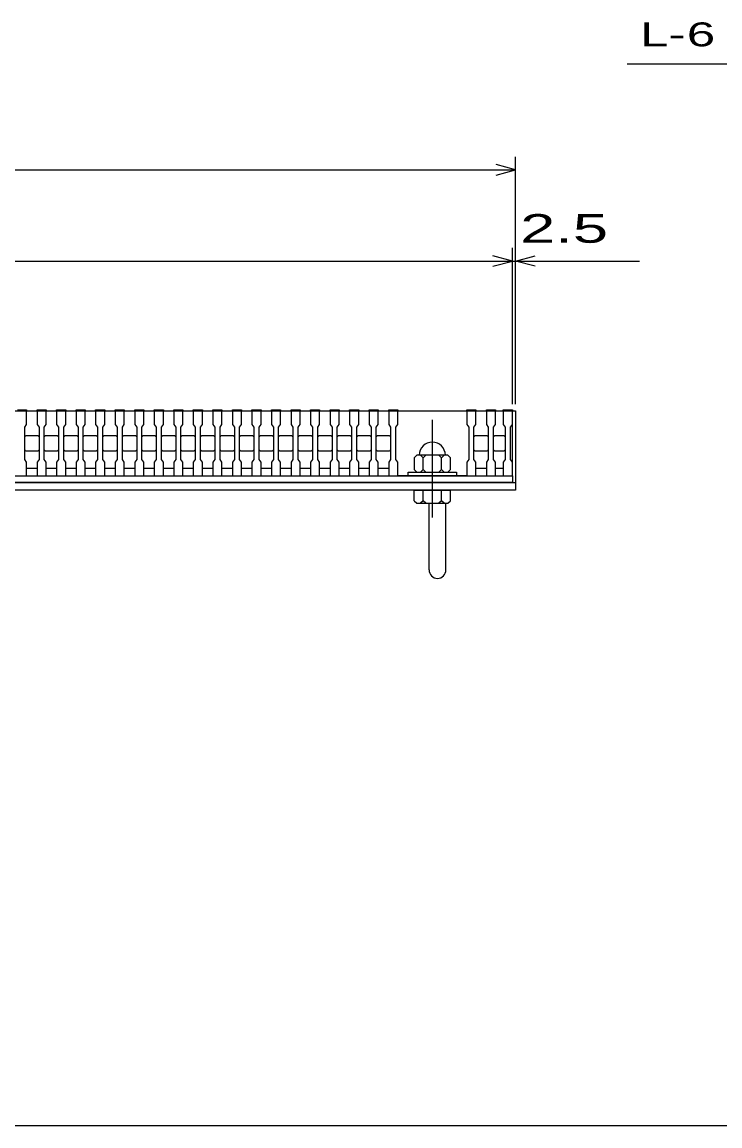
# Model space of a CAD drawing. Units: millimetres, scale not verified. Extents: x -1820 to 1731, y -1282 to 1054.
# Drawn here: x -730 to -194, y -1146 to -299 of the extents above; entities that cross this region are included whole.
import ezdxf
from ezdxf.enums import TextEntityAlignment as Align

# ---------------------------------------------------------------- set-up
doc = ezdxf.new("R2010")
doc.units = ezdxf.units.MM
doc.header["$LTSCALE"] = 10
doc.linetypes.add('CHAIN', pattern=[18.5, 12, -1.5, 3.5, -1.5])
for name, color, linetype, lineweight in [('0_2', 150, 'Continuous', 25), ('16', 3, 'Continuous', 25), ('19', 6, 'Continuous', 25), ('22', 4, 'Continuous', 25)]:
    doc.layers.add(name, color=color, linetype=linetype, lineweight=lineweight)
doc.styles.add('ベクトル', font='')
doc.styles.get('ベクトル').set_extended_font_data('ベクトル')

msp = doc.modelspace()

# ---------------------------------------------------------------- linework, layer by layer
at = {"layer": '0_2'}
msp.add_line((1731, -1146.5), (-1729, -1146.5), dxfattribs=at)
at = {"layer": '16'}
for p, q in [((-1348, -597.5), (-353, -597.5)), ((-733, -596.8), (-726, -596.8)), ((-726, -597.5), (-733, -597.5)), ((-726, -596.8), (-726, -597.5)), ((-726, -608), (-726, -597.5)), ((-718, -597.5), (-718, -596.8)), ((-718, -596.8), (-711, -596.8)), ((-718, -597.5), (-718, -608)), ((-711, -597.5), (-718, -597.5)), ((-711, -596.8), (-711, -597.5)), ((-711, -608), (-711, -597.5)), ((-703, -597.5), (-703, -596.8)), ((-703, -596.8), (-696, -596.8)), ((-703, -597.5), (-703, -608)), ((-696, -597.5), (-703, -597.5)), ((-696, -596.8), (-696, -597.5)), ((-696, -608), (-696, -597.5)), ((-688, -597.5), (-688, -596.8)), ((-688, -596.8), (-681, -596.8)), ((-688, -597.5), (-688, -608)), ((-681, -597.5), (-688, -597.5)), ((-681, -596.8), (-681, -597.5)), ((-681, -608), (-681, -597.5)), ((-673, -597.5), (-673, -596.8)), ((-673, -596.8), (-666, -596.8)), ((-673, -597.5), (-673, -608)), ((-666, -597.5), (-673, -597.5)), ((-666, -596.8), (-666, -597.5)), ((-666, -608), (-666, -597.5)), ((-658, -597.5), (-658, -596.8)), ((-658, -596.8), (-651, -596.8)), ((-658, -597.5), (-658, -608)), ((-651, -597.5), (-658, -597.5)), ((-651, -596.8), (-651, -597.5)), ((-651, -608), (-651, -597.5)), ((-643, -597.5), (-643, -596.8)), ((-643, -596.8), (-636, -596.8)), ((-643, -597.5), (-643, -608)), ((-636, -597.5), (-643, -597.5)), ((-636, -596.8), (-636, -597.5)), ((-636, -608), (-636, -597.5)), ((-628, -597.5), (-628, -596.8)), ((-628, -596.8), (-621, -596.8)), ((-628, -597.5), (-628, -608)), ((-621, -597.5), (-628, -597.5)), ((-621, -596.8), (-621, -597.5)), ((-621, -608), (-621, -597.5)), ((-613, -597.5), (-613, -596.8)), ((-613, -596.8), (-606, -596.8)), ((-613, -597.5), (-613, -608)), ((-606, -597.5), (-613, -597.5)), ((-606, -596.8), (-606, -597.5)), ((-606, -608), (-606, -597.5)), ((-598, -597.5), (-598, -596.8)), ((-598, -596.8), (-591, -596.8)), ((-598, -597.5), (-598, -608)), ((-591, -597.5), (-598, -597.5)), ((-591, -596.8), (-591, -597.5)), ((-591, -608), (-591, -597.5)), ((-583, -597.5), (-583, -596.8)), ((-583, -596.8), (-576, -596.8)), ((-583, -597.5), (-583, -608)), ((-576, -597.5), (-583, -597.5)), ((-576, -596.8), (-576, -597.5)), ((-576, -608), (-576, -597.5)), ((-568, -597.5), (-568, -596.8)), ((-568, -596.8), (-561, -596.8)), ((-568, -597.5), (-568, -608)), ((-561, -597.5), (-568, -597.5)), ((-561, -596.8), (-561, -597.5)), ((-561, -608), (-561, -597.5)), ((-553, -597.5), (-553, -596.8)), ((-553, -596.8), (-546, -596.8)), ((-553, -597.5), (-553, -608)), ((-546, -597.5), (-553, -597.5)), ((-546, -596.8), (-546, -597.5)), ((-546, -608), (-546, -597.5)), ((-538, -597.5), (-538, -596.8)), ((-538, -596.8), (-531, -596.8)), ((-538, -597.5), (-538, -608)), ((-531, -597.5), (-538, -597.5)), ((-531, -596.8), (-531, -597.5)), ((-531, -608), (-531, -597.5)), ((-523, -597.5), (-523, -596.8)), ((-523, -596.8), (-516, -596.8)), ((-523, -597.5), (-523, -608)), ((-516, -597.5), (-523, -597.5)), ((-516, -596.8), (-516, -597.5)), ((-516, -608), (-516, -597.5)), ((-508, -597.5), (-508, -596.8)), ((-508, -596.8), (-501, -596.8)), ((-508, -597.5), (-508, -608)), ((-501, -597.5), (-508, -597.5)), ((-501, -596.8), (-501, -597.5)), ((-501, -608), (-501, -597.5)), ((-493, -597.5), (-493, -596.8)), ((-493, -596.8), (-486, -596.8)), ((-493, -597.5), (-493, -608)), ((-486, -597.5), (-493, -597.5)), ((-486, -596.8), (-486, -597.5)), ((-486, -608), (-486, -597.5)), ((-478, -597.5), (-478, -596.8)), ((-478, -596.8), (-471, -596.8)), ((-478, -597.5), (-478, -608)), ((-471, -597.5), (-478, -597.5)), ((-471, -596.8), (-471, -597.5)), ((-471, -608), (-471, -597.5)), ((-463, -597.5), (-463, -596.8)), ((-463, -596.8), (-456, -596.8)), ((-463, -597.5), (-463, -608)), ((-456, -597.5), (-463, -597.5)), ((-456, -596.8), (-456, -597.5)), ((-456, -608), (-456, -597.5)), ((-448, -597.5), (-448, -596.8)), ((-448, -596.8), (-441, -596.8)), ((-448, -597.5), (-448, -608)), ((-441, -597.5), (-448, -597.5)), ((-441, -596.8), (-441, -597.5)), ((-441, -608), (-441, -597.5)), ((-441, -597.5), (-388, -597.5)), ((-388, -597.5), (-388, -596.8)), ((-388, -596.8), (-381, -596.8)), ((-388, -597.5), (-388, -608)), ((-381, -597.5), (-388, -597.5)), ((-381, -596.8), (-381, -597.5)), ((-381, -608), (-381, -597.5)), ((-373, -597.5), (-373, -596.8)), ((-373, -596.8), (-366, -596.8)), ((-373, -597.5), (-373, -608)), ((-366, -597.5), (-373, -597.5)), ((-366, -596.8), (-366, -597.5)), ((-366, -608), (-366, -597.5)), ((-360, -597.5), (-360, -596.8)), ((-360, -596.8), (-353, -596.8)), ((-360, -597.5), (-360, -608)), ((-353, -597.5), (-360, -597.5)), ((-353, -596.8), (-353, -597.5)), ((-353, -608), (-353, -597.5)), ((-353, -641.5), (-353, -597.5)), ((-727.5, -610), (-726, -608)), ((-727.5, -635), (-727.5, -610)), ((-718, -608), (-716.5, -610)), ((-716.5, -610), (-716.5, -635)), ((-712.5, -610), (-711, -608)), ((-712.5, -635), (-712.5, -610)), ((-703, -608), (-701.5, -610)), ((-701.5, -610), (-701.5, -635)), ((-697.5, -610), (-696, -608)), ((-697.5, -635), (-697.5, -610)), ((-688, -608), (-686.5, -610)), ((-686.5, -610), (-686.5, -635)), ((-682.5, -610), (-681, -608)), ((-682.5, -635), (-682.5, -610)), ((-673, -608), (-671.5, -610)), ((-671.5, -610), (-671.5, -635)), ((-667.5, -610), (-666, -608)), ((-667.5, -635), (-667.5, -610)), ((-658, -608), (-656.5, -610)), ((-656.5, -610), (-656.5, -635)), ((-652.5, -610), (-651, -608)), ((-652.5, -635), (-652.5, -610)), ((-643, -608), (-641.5, -610)), ((-641.5, -610), (-641.5, -635)), ((-637.5, -610), (-636, -608)), ((-637.5, -635), (-637.5, -610)), ((-628, -608), (-626.5, -610)), ((-626.5, -610), (-626.5, -635)), ((-622.5, -610), (-621, -608)), ((-622.5, -635), (-622.5, -610)), ((-613, -608), (-611.5, -610)), ((-611.5, -610), (-611.5, -635)), ((-607.5, -610), (-606, -608)), ((-607.5, -635), (-607.5, -610)), ((-598, -608), (-596.5, -610)), ((-596.5, -610), (-596.5, -635)), ((-592.5, -610), (-591, -608)), ((-592.5, -635), (-592.5, -610)), ((-583, -608), (-581.5, -610)), ((-581.5, -610), (-581.5, -635)), ((-577.5, -610), (-576, -608)), ((-577.5, -635), (-577.5, -610)), ((-568, -608), (-566.5, -610)), ((-566.5, -610), (-566.5, -635)), ((-562.5, -610), (-561, -608)), ((-562.5, -635), (-562.5, -610)), ((-553, -608), (-551.5, -610)), ((-551.5, -610), (-551.5, -635)), ((-547.5, -610), (-546, -608)), ((-547.5, -635), (-547.5, -610)), ((-538, -608), (-536.5, -610)), ((-536.5, -610), (-536.5, -635)), ((-532.5, -610), (-531, -608)), ((-532.5, -635), (-532.5, -610)), ((-523, -608), (-521.5, -610)), ((-521.5, -610), (-521.5, -635)), ((-517.5, -610), (-516, -608)), ((-517.5, -635), (-517.5, -610)), ((-508, -608), (-506.5, -610)), ((-506.5, -610), (-506.5, -635)), ((-502.5, -610), (-501, -608)), ((-502.5, -635), (-502.5, -610)), ((-493, -608), (-491.5, -610)), ((-491.5, -610), (-491.5, -635)), ((-487.5, -610), (-486, -608)), ((-487.5, -635), (-487.5, -610)), ((-478, -608), (-476.5, -610)), ((-476.5, -610), (-476.5, -635)), ((-472.5, -610), (-471, -608)), ((-472.5, -635), (-472.5, -610)), ((-463, -608), (-461.5, -610)), ((-461.5, -610), (-461.5, -635)), ((-457.5, -610), (-456, -608)), ((-457.5, -635), (-457.5, -610)), ((-448, -608), (-446.5, -610)), ((-446.5, -610), (-446.5, -635)), ((-442.5, -610), (-441, -608)), ((-442.5, -635), (-442.5, -610)), ((-388, -608), (-386.5, -610)), ((-386.5, -610), (-386.5, -635)), ((-382.5, -610), (-381, -608)), ((-382.5, -635), (-382.5, -610)), ((-373, -608), (-371.5, -610)), ((-371.5, -610), (-371.5, -635)), ((-367.5, -610), (-366, -608)), ((-367.5, -635), (-367.5, -610)), ((-360, -608), (-358.5, -610)), ((-358.5, -610), (-358.5, -635)), ((-354.5, -610), (-353, -608)), ((-354.5, -635), (-354.5, -610)), ((-727.5, -617.5), (-726.5, -616.5)), ((-726.5, -616.5), (-717.5, -616.5)), ((-717.5, -616.5), (-716.5, -617.5)), ((-712.5, -617.5), (-711.5, -616.5)), ((-711.5, -616.5), (-702.5, -616.5)), ((-702.5, -616.5), (-701.5, -617.5)), ((-697.5, -617.5), (-696.5, -616.5)), ((-696.5, -616.5), (-687.5, -616.5)), ((-687.5, -616.5), (-686.5, -617.5)), ((-682.5, -617.5), (-681.5, -616.5)), ((-681.5, -616.5), (-672.5, -616.5)), ((-672.5, -616.5), (-671.5, -617.5)), ((-667.5, -617.5), (-666.5, -616.5)), ((-666.5, -616.5), (-657.5, -616.5)), ((-657.5, -616.5), (-656.5, -617.5)), ((-652.5, -617.5), (-651.5, -616.5)), ((-651.5, -616.5), (-642.5, -616.5)), ((-642.5, -616.5), (-641.5, -617.5)), ((-637.5, -617.5), (-636.5, -616.5)), ((-636.5, -616.5), (-627.5, -616.5)), ((-627.5, -616.5), (-626.5, -617.5)), ((-622.5, -617.5), (-621.5, -616.5)), ((-621.5, -616.5), (-612.5, -616.5)), ((-612.5, -616.5), (-611.5, -617.5)), ((-607.5, -617.5), (-606.5, -616.5)), ((-606.5, -616.5), (-597.5, -616.5)), ((-597.5, -616.5), (-596.5, -617.5)), ((-592.5, -617.5), (-591.5, -616.5)), ((-591.5, -616.5), (-582.5, -616.5)), ((-582.5, -616.5), (-581.5, -617.5)), ((-577.5, -617.5), (-576.5, -616.5)), ((-576.5, -616.5), (-567.5, -616.5)), ((-567.5, -616.5), (-566.5, -617.5)), ((-562.5, -617.5), (-561.5, -616.5)), ((-561.5, -616.5), (-552.5, -616.5)), ((-552.5, -616.5), (-551.5, -617.5)), ((-547.5, -617.5), (-546.5, -616.5)), ((-546.5, -616.5), (-537.5, -616.5)), ((-537.5, -616.5), (-536.5, -617.5)), ((-532.5, -617.5), (-531.5, -616.5)), ((-531.5, -616.5), (-522.5, -616.5)), ((-522.5, -616.5), (-521.5, -617.5)), ((-517.5, -617.5), (-516.5, -616.5)), ((-516.5, -616.5), (-507.5, -616.5)), ((-507.5, -616.5), (-506.5, -617.5)), ((-502.5, -617.5), (-501.5, -616.5)), ((-501.5, -616.5), (-492.5, -616.5)), ((-492.5, -616.5), (-491.5, -617.5)), ((-487.5, -617.5), (-486.5, -616.5)), ((-486.5, -616.5), (-477.5, -616.5)), ((-477.5, -616.5), (-476.5, -617.5)), ((-472.5, -617.5), (-471.5, -616.5)), ((-471.5, -616.5), (-462.5, -616.5)), ((-462.5, -616.5), (-461.5, -617.5)), ((-457.5, -617.5), (-456.5, -616.5)), ((-456.5, -616.5), (-447.5, -616.5)), ((-447.5, -616.5), (-446.5, -617.5)), ((-382.5, -617.5), (-381.5, -616.5)), ((-381.5, -616.5), (-372.5, -616.5)), ((-372.5, -616.5), (-371.5, -617.5)), ((-367.5, -617.5), (-366.5, -616.5)), ((-366.5, -616.5), (-359.5, -616.5)), ((-359.5, -616.5), (-358.5, -617.5)), ((-726.5, -628.5), (-727.5, -627.5)), ((-726, -637), (-727.5, -635)), ((-717.5, -628.5), (-726.5, -628.5)), ((-716.5, -635), (-718, -637)), ((-716.5, -627.5), (-717.5, -628.5)), ((-711.5, -628.5), (-712.5, -627.5)), ((-711, -637), (-712.5, -635)), ((-702.5, -628.5), (-711.5, -628.5)), ((-701.5, -635), (-703, -637)), ((-701.5, -627.5), (-702.5, -628.5)), ((-696.5, -628.5), (-697.5, -627.5)), ((-696, -637), (-697.5, -635)), ((-687.5, -628.5), (-696.5, -628.5)), ((-686.5, -635), (-688, -637)), ((-686.5, -627.5), (-687.5, -628.5)), ((-681.5, -628.5), (-682.5, -627.5)), ((-681, -637), (-682.5, -635)), ((-672.5, -628.5), (-681.5, -628.5)), ((-671.5, -635), (-673, -637)), ((-671.5, -627.5), (-672.5, -628.5)), ((-666.5, -628.5), (-667.5, -627.5)), ((-666, -637), (-667.5, -635)), ((-657.5, -628.5), (-666.5, -628.5)), ((-656.5, -635), (-658, -637)), ((-656.5, -627.5), (-657.5, -628.5)), ((-651.5, -628.5), (-652.5, -627.5)), ((-651, -637), (-652.5, -635)), ((-642.5, -628.5), (-651.5, -628.5)), ((-641.5, -635), (-643, -637)), ((-641.5, -627.5), (-642.5, -628.5)), ((-636.5, -628.5), (-637.5, -627.5)), ((-636, -637), (-637.5, -635)), ((-627.5, -628.5), (-636.5, -628.5)), ((-626.5, -635), (-628, -637)), ((-626.5, -627.5), (-627.5, -628.5)), ((-621.5, -628.5), (-622.5, -627.5)), ((-621, -637), (-622.5, -635)), ((-612.5, -628.5), (-621.5, -628.5)), ((-611.5, -635), (-613, -637)), ((-611.5, -627.5), (-612.5, -628.5)), ((-606.5, -628.5), (-607.5, -627.5)), ((-606, -637), (-607.5, -635)), ((-597.5, -628.5), (-606.5, -628.5)), ((-596.5, -635), (-598, -637)), ((-596.5, -627.5), (-597.5, -628.5)), ((-591.5, -628.5), (-592.5, -627.5)), ((-591, -637), (-592.5, -635)), ((-582.5, -628.5), (-591.5, -628.5)), ((-581.5, -635), (-583, -637)), ((-581.5, -627.5), (-582.5, -628.5)), ((-576.5, -628.5), (-577.5, -627.5)), ((-576, -637), (-577.5, -635)), ((-567.5, -628.5), (-576.5, -628.5)), ((-566.5, -635), (-568, -637)), ((-566.5, -627.5), (-567.5, -628.5)), ((-561.5, -628.5), (-562.5, -627.5)), ((-561, -637), (-562.5, -635)), ((-552.5, -628.5), (-561.5, -628.5)), ((-551.5, -635), (-553, -637)), ((-551.5, -627.5), (-552.5, -628.5)), ((-546.5, -628.5), (-547.5, -627.5)), ((-546, -637), (-547.5, -635)), ((-537.5, -628.5), (-546.5, -628.5)), ((-536.5, -635), (-538, -637)), ((-536.5, -627.5), (-537.5, -628.5)), ((-531.5, -628.5), (-532.5, -627.5)), ((-531, -637), (-532.5, -635)), ((-522.5, -628.5), (-531.5, -628.5)), ((-521.5, -635), (-523, -637)), ((-521.5, -627.5), (-522.5, -628.5)), ((-516.5, -628.5), (-517.5, -627.5)), ((-516, -637), (-517.5, -635)), ((-507.5, -628.5), (-516.5, -628.5)), ((-506.5, -635), (-508, -637)), ((-506.5, -627.5), (-507.5, -628.5)), ((-501.5, -628.5), (-502.5, -627.5)), ((-501, -637), (-502.5, -635)), ((-492.5, -628.5), (-501.5, -628.5)), ((-491.5, -635), (-493, -637)), ((-491.5, -627.5), (-492.5, -628.5)), ((-486.5, -628.5), (-487.5, -627.5)), ((-486, -637), (-487.5, -635)), ((-477.5, -628.5), (-486.5, -628.5)), ((-476.5, -635), (-478, -637)), ((-476.5, -627.5), (-477.5, -628.5)), ((-471.5, -628.5), (-472.5, -627.5)), ((-471, -637), (-472.5, -635)), ((-462.5, -628.5), (-471.5, -628.5)), ((-461.5, -635), (-463, -637)), ((-461.5, -627.5), (-462.5, -628.5)), ((-456.5, -628.5), (-457.5, -627.5)), ((-456, -637), (-457.5, -635)), ((-447.5, -628.5), (-456.5, -628.5)), ((-446.5, -635), (-448, -637)), ((-446.5, -627.5), (-447.5, -628.5)), ((-441, -637), (-442.5, -635)), ((-426.5, -631.5), (-428.5, -633.5)), ((-428.5, -633.5), (-428.5, -642.5)), ((-402.5, -631.5), (-426.5, -631.5)), ((-421.5, -633.5), (-423.5, -631.5)), ((-419.5, -631.5), (-421.5, -633.5)), ((-421.5, -642.5), (-421.5, -633.5)), ((-407.5, -633.5), (-409.5, -631.5)), ((-405.5, -631.5), (-407.5, -633.5)), ((-407.5, -642.5), (-407.5, -633.5)), ((-400.5, -633.5), (-402.5, -631.5)), ((-400.5, -642.5), (-400.5, -633.5)), ((-386.5, -635), (-388, -637)), ((-381.5, -628.5), (-382.5, -627.5)), ((-381, -637), (-382.5, -635)), ((-372.5, -628.5), (-381.5, -628.5)), ((-371.5, -635), (-373, -637)), ((-371.5, -627.5), (-372.5, -628.5)), ((-366.5, -628.5), (-367.5, -627.5)), ((-366, -637), (-367.5, -635)), ((-359.5, -628.5), (-366.5, -628.5)), ((-358.5, -635), (-360, -637)), ((-358.5, -627.5), (-359.5, -628.5)), ((-353, -637), (-354.5, -635)), ((-726, -647.5), (-726, -637)), ((-726, -641.5), (-718, -641.5)), ((-718, -637), (-718, -647.5)), ((-711, -647.5), (-711, -637)), ((-711, -641.5), (-703, -641.5)), ((-703, -637), (-703, -647.5)), ((-696, -647.5), (-696, -637)), ((-696, -641.5), (-688, -641.5)), ((-688, -637), (-688, -647.5)), ((-681, -647.5), (-681, -637)), ((-681, -641.5), (-673, -641.5)), ((-673, -637), (-673, -647.5)), ((-666, -647.5), (-666, -637)), ((-666, -641.5), (-658, -641.5)), ((-658, -637), (-658, -647.5)), ((-651, -647.5), (-651, -637)), ((-651, -641.5), (-643, -641.5)), ((-643, -637), (-643, -647.5)), ((-636, -647.5), (-636, -637)), ((-636, -641.5), (-628, -641.5)), ((-628, -637), (-628, -647.5)), ((-621, -647.5), (-621, -637)), ((-621, -641.5), (-613, -641.5)), ((-613, -637), (-613, -647.5)), ((-606, -647.5), (-606, -637)), ((-606, -641.5), (-598, -641.5)), ((-598, -637), (-598, -647.5)), ((-591, -647.5), (-591, -637)), ((-591, -641.5), (-583, -641.5)), ((-583, -637), (-583, -647.5)), ((-576, -647.5), (-576, -637)), ((-576, -641.5), (-568, -641.5)), ((-568, -637), (-568, -647.5)), ((-561, -647.5), (-561, -637)), ((-561, -641.5), (-553, -641.5)), ((-553, -637), (-553, -647.5)), ((-546, -647.5), (-546, -637)), ((-546, -641.5), (-538, -641.5)), ((-538, -637), (-538, -647.5)), ((-531, -647.5), (-531, -637)), ((-531, -641.5), (-523, -641.5)), ((-523, -637), (-523, -647.5)), ((-516, -647.5), (-516, -637)), ((-516, -641.5), (-508, -641.5)), ((-508, -637), (-508, -647.5)), ((-501, -647.5), (-501, -637)), ((-501, -641.5), (-493, -641.5)), ((-493, -637), (-493, -647.5)), ((-486, -647.5), (-486, -637)), ((-486, -641.5), (-478, -641.5)), ((-478, -637), (-478, -647.5)), ((-471, -647.5), (-471, -637)), ((-471, -641.5), (-463, -641.5)), ((-463, -637), (-463, -647.5)), ((-456, -647.5), (-456, -637)), ((-456, -641.5), (-448, -641.5)), ((-448, -637), (-448, -647.5)), ((-441, -647.5), (-441, -637)), ((-428.5, -642.5), (-426.5, -644.5)), ((-423.5, -644.5), (-421.5, -642.5)), ((-421.5, -642.5), (-419.5, -644.5)), ((-409.5, -644.5), (-407.5, -642.5)), ((-407.5, -642.5), (-405.5, -644.5)), ((-402.5, -644.5), (-400.5, -642.5)), ((-388, -637), (-388, -647.5)), ((-381, -647.5), (-381, -637)), ((-381, -641.5), (-373, -641.5)), ((-373, -637), (-373, -647.5)), ((-366, -647.5), (-366, -637)), ((-366, -641.5), (-360, -641.5)), ((-360, -637), (-360, -647.5)), ((-353, -647.5), (-353, -637)), ((-1348, -647.5), (-353, -647.5)), ((-353, -652.5), (-1348, -652.5)), ((-733, -647.5), (-726, -647.5)), ((-718, -647.5), (-711, -647.5)), ((-703, -647.5), (-696, -647.5)), ((-688, -647.5), (-681, -647.5)), ((-673, -647.5), (-666, -647.5)), ((-658, -647.5), (-651, -647.5)), ((-643, -647.5), (-636, -647.5)), ((-628, -647.5), (-621, -647.5)), ((-613, -647.5), (-606, -647.5)), ((-598, -647.5), (-591, -647.5)), ((-583, -647.5), (-576, -647.5)), ((-568, -647.5), (-561, -647.5)), ((-553, -647.5), (-546, -647.5)), ((-538, -647.5), (-531, -647.5)), ((-523, -647.5), (-516, -647.5)), ((-508, -647.5), (-501, -647.5)), ((-493, -647.5), (-486, -647.5)), ((-478, -647.5), (-471, -647.5)), ((-463, -647.5), (-456, -647.5)), ((-448, -647.5), (-441, -647.5)), ((-388, -647.5), (-441, -647.5)), ((-433, -647.5), (-433, -644.5)), ((-433, -644.5), (-396, -644.5)), ((-396, -647.5), (-433, -647.5)), ((-396, -644.5), (-396, -647.5)), ((-388, -647.5), (-381, -647.5)), ((-373, -647.5), (-366, -647.5)), ((-360, -647.5), (-353, -647.5)), ((-353, -647.5), (-353, -652.5))]:
    msp.add_line(p, q, dxfattribs=at)
at = {"layer": '16', "linetype": 'CHAIN'}
msp.add_line((-414.5, -604.5), (-414.5, -679.5), dxfattribs=at)
at = {"layer": '16'}
msp.add_arc((-414.5, -631.5), 10, 0, 180, dxfattribs=at)
at = {"layer": '19'}
for p, q in [((-353, -597.5), (-350.5, -597.5)), ((-350.5, -597.5), (-350.5, -652.5)), ((-1350.5, -652.5), (-350.5, -652.5)), ((-350.5, -652.5), (-350.5, -658.5)), ((-350.5, -658.5), (-1350.5, -658.5)), ((-428.5, -666.5), (-428.5, -658.5)), ((-428.5, -658.5), (-400.5, -658.5)), ((-421.5, -666.5), (-421.5, -658.5)), ((-407.5, -666.5), (-407.5, -658.5)), ((-400.5, -666.5), (-400.5, -658.5)), ((-428.5, -666.5), (-426.5, -668.5)), ((-426.5, -668.5), (-402.5, -668.5)), ((-421.5, -666.5), (-423.5, -668.5)), ((-419.5, -668.5), (-421.5, -666.5)), ((-417, -719.61), (-417, -668.5)), ((-407.5, -666.5), (-409.5, -668.5)), ((-405.5, -668.5), (-407.5, -666.5)), ((-404, -719.61), (-404, -668.5)), ((-402.5, -668.5), (-400.5, -666.5))]:
    msp.add_line(p, q, dxfattribs=at)
msp.add_arc((-410.5, -719.61), 6.5, 180, 0, dxfattribs=at)
at = {"layer": '22'}
for p, q in [((-265, -331), (-65, -331)), ((-350.5, -592.5), (-350.5, -402.5)), ((-1350.5, -412.5), (-350.5, -412.5)), ((-350.5, -412.5), (-365.5, -408.5)), ((-365.5, -416.5), (-350.5, -412.5)), ((-353, -592.5), (-353, -472.5)), ((-350.5, -592.5), (-350.5, -472.5)), ((-1348, -482.5), (-353, -482.5)), ((-353, -482.5), (-368, -478.5)), ((-368, -486.5), (-353, -482.5)), ((-353, -482.5), (-350.5, -482.5)), ((-350.5, -482.5), (-335.5, -478.5)), ((-335.5, -486.5), (-350.5, -482.5)), ((-350.5, -482.5), (-255.5, -482.5))]:
    msp.add_line(p, q, dxfattribs=at)

# ---------------------------------------------------------------- texts
at = {"layer": '22', "color": 2, "style": 'ベクトル'}
for s, height, width, p in [('L-', 18.33, 1.6, (-255, -308.5)), (' 6 ', 18.33, 1.6, (-230, -308.5)), (' 2.5 ', 21.99, 1.65, (-360.5, -457.5))]:
    msp.add_text(s, height=height, dxfattribs=dict(at, width=width)).set_placement(p, align=Align.MIDDLE_LEFT)

doc.saveas('drawing.dxf')
